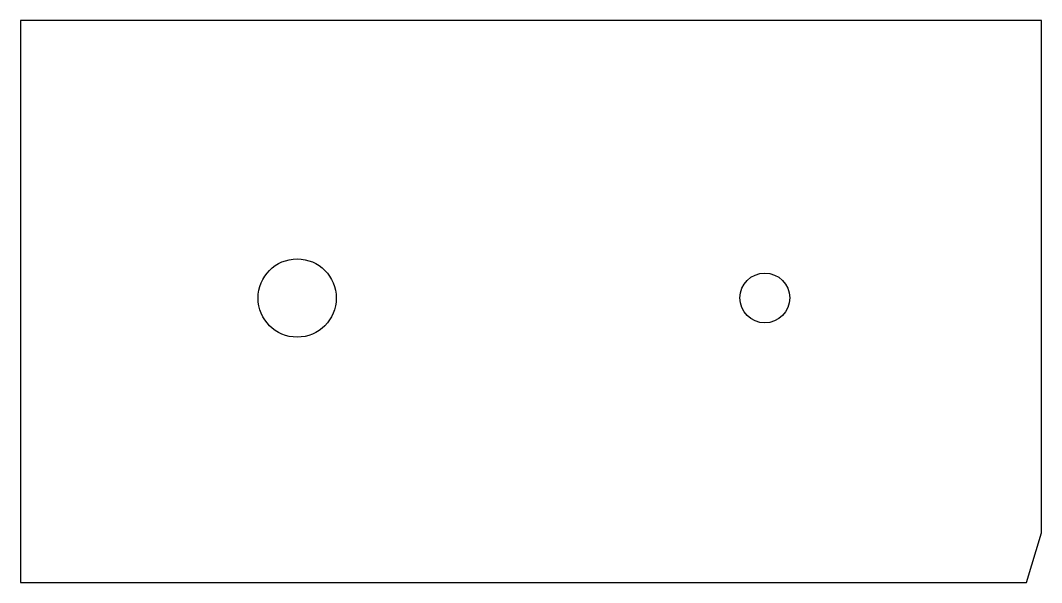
# Model space of a CAD drawing. Header units: millimetres. Extents: x 208325 to 230597, y 32559 to 44812.
import ezdxf

# ---------------------------------------------------------------- set-up
doc = ezdxf.new("R2010")
doc.units = ezdxf.units.MM
doc.header["$MEASUREMENT"] = 0

msp = doc.modelspace()

# ---------------------------------------------------------------- linework, layer by layer
msp.add_polyline3d([(230597, 44808, 21290), (208327, 44812, 21290), (208325, 32562, 21290), (230267, 32559, 21290), (230595, 33647, 21290), (230597, 44808, 21290)])
for centre, radius in [((214361, 38761, 30805), 853), ((224561, 38763, 30832), 543)]:
    msp.add_circle(centre, radius)

doc.saveas('drawing.dxf')
